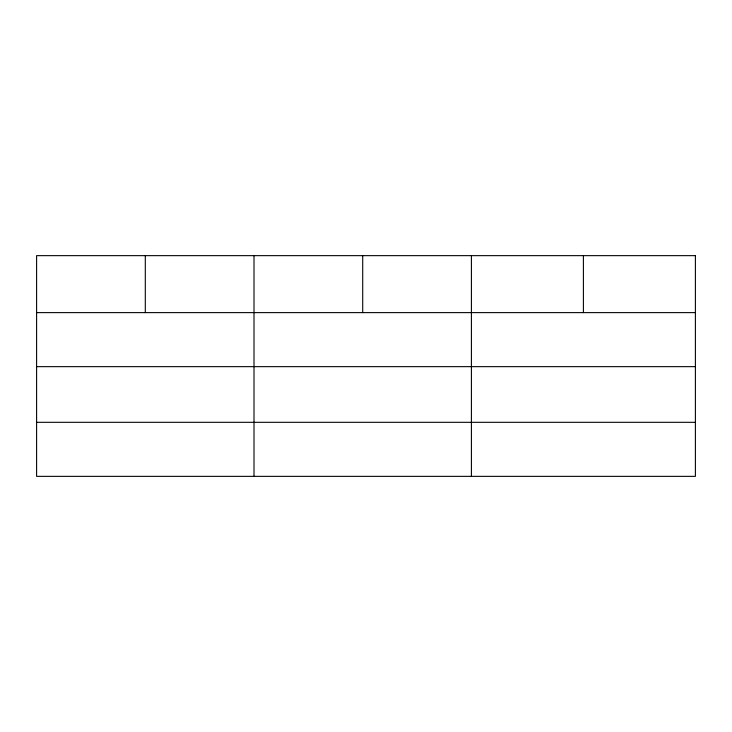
<?xml version="1.0" encoding="UTF-8"?>
<svg xmlns="http://www.w3.org/2000/svg" width="732" height="732" viewBox="0 0 732 732"><rect width="100%" height="100%" fill="white"/><g stroke="black" fill="none" stroke-linecap="round" stroke-linejoin="round"><path stroke-width="1.1" d="M36.6 312.619L695.4 312.619M36.6 366.65L695.4 366.65M36.6 422.318L695.4 422.318M583.404 255.642L583.404 312.619M471.408 255.642L471.408 476.358M362.706 255.642L362.706 312.619M254.004 255.642L254.004 476.358M145.302 255.642L145.302 312.619M695.4 255.642L36.6 255.642L36.6 476.358L695.4 476.358L695.4 255.642"/></g></svg>
